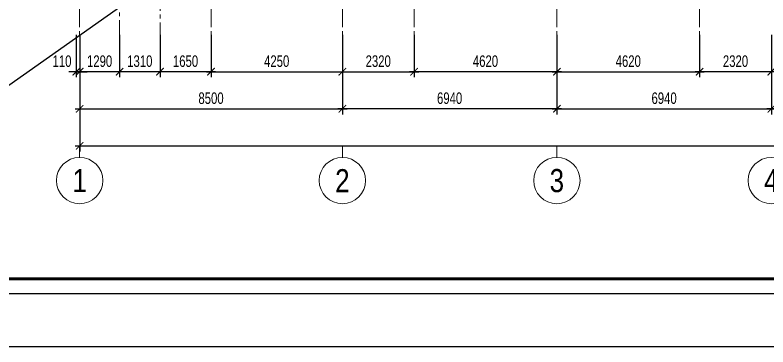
# Model space of a CAD drawing. Header units: millimetres. Extents: x 0 to 132533, y 0 to 93608.
# Drawn here: x 12216 to 36577, y 0 to 10754 of the extents above; entities that cross this region are included whole.
import ezdxf
from ezdxf.enums import TextEntityAlignment as Align

# ---------------------------------------------------------------- set-up
doc = ezdxf.new("R2010")
doc.units = ezdxf.units.MM
doc.header["$LTSCALE"] = 1000
doc.header["$MEASUREMENT"] = 0
doc.linetypes.add('CENTER2', pattern=[1.125, 0.75, -0.125, 0.125, -0.125])
doc.layers.add('CDC-KHUNGTEN', color=7, linetype='Continuous')
doc.layers.add('CDC.01.AXIS', color=160, linetype='CENTER2', lineweight=13)
doc.layers.add('CDC.02.DIM', color=1, linetype='Continuous', lineweight=18)
doc.layers.add('KCS_Plotter', color=11, linetype='Continuous', plot=False)
doc.styles.add('KCS_BIGTEXT', font='arial.ttf', dxfattribs={"width": 0.75})
doc.styles.add('KCS_SMTEXT', font='arial.ttf', dxfattribs={"width": 0.7})
doc.dimstyles.new('KCS_DIM150', dxfattribs={"dimscale": 150, "dimtxt": 2.5, "dimasz": 1.6, "dimexe": 1.2, "dimexo": 0, "dimgap": 1, "dimtad": 1, "dimdec": 0, "dimzin": 0, "dimdsep": 46, "dimtxsty": 'KCS_SMTEXT', "dimblk": 'ARCHTICK', "dimcen": 0, "dimdle": 1, "dimclrd": 1, "dimclre": 1, "dimclrt": 2, "dimadec": 0, "dimazin": 0, "dimtfac": 1, "dimtdec": 0, "dimtix": 1, "dimtmove": 2, "dimatfit": 3, "dimfxl": 1, "dimtolj": 1, "dimtzin": 0, "dimarcsym": 0})

# ---------------------------------------------------------------- blocks, each defined once
blk = doc.blocks.new('_ArchTick')
at = {"color": 0, "linetype": 'ByBlock', "const_width": 0.15}
blk.add_lwpolyline([(-0.5, -0.5), (0.5, 0.5)], dxfattribs=at)
blk = doc.blocks.new('*D38')
at = {"layer": 'CDC.02.DIM', "color": 1, "lineweight": -2, "transparency": 16777216}
for p, q in [((14307, 10117), (14307, 6337)), ((92667, 10117), (92667, 6337)), ((14157, 6517), (92817, 6517))]:
    blk.add_line(p, q, dxfattribs=at)
at = {"layer": 'Defpoints', "color": 0, "transparency": 16777216}
for p in [(14307, 10117), (92667, 10117), (92667, 6517)]:
    blk.add_point(p, dxfattribs=at)
at = {"layer": 'CDC.02.DIM', "color": 1, "lineweight": -2, "transparency": 16777216, "xscale": 240, "yscale": 240, "zscale": 240, "rotation": 180}
blk.add_blockref('_ArchTick', (14307, 6517), dxfattribs=at)
at = {"layer": 'CDC.02.DIM', "color": 1, "lineweight": -2, "transparency": 16777216, "xscale": 240, "yscale": 240, "zscale": 240}
blk.add_blockref('_ArchTick', (92667, 6517), dxfattribs=at)
at = {"layer": 'CDC.02.DIM', "color": 2, "transparency": 16777216, "insert": (53487, 6858), "char_height": 375, "attachment_point": 5, "style": 'KCS_SMTEXT'}
blk.add_mtext('\\A1;78360', dxfattribs=at)
blk = doc.blocks.new('*D39')
at = {"layer": 'CDC.02.DIM', "color": 1, "lineweight": -2, "transparency": 16777216}
for p, q in [((14307, 10117), (14307, 8737)), ((15597, 10117), (15597, 8737)), ((15747, 8917), (14157, 8917))]:
    blk.add_line(p, q, dxfattribs=at)
at = {"layer": 'Defpoints', "color": 0, "transparency": 16777216}
for p in [(14307, 10117), (15597, 10117), (14307, 8917)]:
    blk.add_point(p, dxfattribs=at)
at = {"layer": 'CDC.02.DIM', "color": 1, "lineweight": -2, "transparency": 16777216, "xscale": 240, "yscale": 240, "zscale": 240, "rotation": 180}
blk.add_blockref('_ArchTick', (14307, 8917), dxfattribs=at)
at = {"layer": 'CDC.02.DIM', "color": 1, "lineweight": -2, "transparency": 16777216, "xscale": 240, "yscale": 240, "zscale": 240}
blk.add_blockref('_ArchTick', (15597, 8917), dxfattribs=at)
at = {"layer": 'CDC.02.DIM', "color": 2, "transparency": 16777216, "insert": (14952, 9258), "char_height": 375, "attachment_point": 5, "style": 'KCS_SMTEXT'}
blk.add_mtext('\\A1;1290', dxfattribs=at)
blk = doc.blocks.new('*D40')
at = {"layer": 'CDC.02.DIM', "color": 1, "lineweight": -2, "transparency": 16777216}
for p, q in [((18557, 10117), (18557, 8737)), ((22807, 10117), (22807, 8737)), ((18407, 8917), (22957, 8917))]:
    blk.add_line(p, q, dxfattribs=at)
at = {"layer": 'Defpoints', "color": 0, "transparency": 16777216}
for p in [(18557, 10117), (22807, 10117), (22807, 8917)]:
    blk.add_point(p, dxfattribs=at)
at = {"layer": 'CDC.02.DIM', "color": 1, "lineweight": -2, "transparency": 16777216, "xscale": 240, "yscale": 240, "zscale": 240, "rotation": 180}
blk.add_blockref('_ArchTick', (18557, 8917), dxfattribs=at)
at = {"layer": 'CDC.02.DIM', "color": 1, "lineweight": -2, "transparency": 16777216, "xscale": 240, "yscale": 240, "zscale": 240}
blk.add_blockref('_ArchTick', (22807, 8917), dxfattribs=at)
at = {"layer": 'CDC.02.DIM', "color": 2, "transparency": 16777216, "insert": (20682, 9258), "char_height": 375, "attachment_point": 5, "style": 'KCS_SMTEXT'}
blk.add_mtext('\\A1;4250', dxfattribs=at)
blk = doc.blocks.new('*D41')
at = {"layer": 'CDC.02.DIM', "color": 1, "lineweight": -2, "transparency": 16777216}
for p, q in [((22807, 10117), (22807, 8737)), ((25127, 10117), (25127, 8737)), ((22657, 8917), (25277, 8917))]:
    blk.add_line(p, q, dxfattribs=at)
at = {"layer": 'Defpoints', "color": 0, "transparency": 16777216}
for p in [(22807, 10117), (25127, 10117), (25127, 8917)]:
    blk.add_point(p, dxfattribs=at)
at = {"layer": 'CDC.02.DIM', "color": 1, "lineweight": -2, "transparency": 16777216, "xscale": 240, "yscale": 240, "zscale": 240, "rotation": 180}
blk.add_blockref('_ArchTick', (22807, 8917), dxfattribs=at)
at = {"layer": 'CDC.02.DIM', "color": 1, "lineweight": -2, "transparency": 16777216, "xscale": 240, "yscale": 240, "zscale": 240}
blk.add_blockref('_ArchTick', (25127, 8917), dxfattribs=at)
at = {"layer": 'CDC.02.DIM', "color": 2, "transparency": 16777216, "insert": (23967, 9258), "char_height": 375, "attachment_point": 5, "style": 'KCS_SMTEXT'}
blk.add_mtext('\\A1;2320', dxfattribs=at)
blk = doc.blocks.new('*D42')
at = {"layer": 'CDC.02.DIM', "color": 1, "lineweight": -2, "transparency": 16777216}
for p, q in [((34367, 10117), (34367, 8737)), ((36687, 10117), (36687, 8737)), ((36837, 8917), (34217, 8917))]:
    blk.add_line(p, q, dxfattribs=at)
at = {"layer": 'Defpoints', "color": 0, "transparency": 16777216}
for p in [(34367, 10117), (36687, 10117), (34367, 8917)]:
    blk.add_point(p, dxfattribs=at)
at = {"layer": 'CDC.02.DIM', "color": 1, "lineweight": -2, "transparency": 16777216, "xscale": 240, "yscale": 240, "zscale": 240, "rotation": 180}
blk.add_blockref('_ArchTick', (34367, 8917), dxfattribs=at)
at = {"layer": 'CDC.02.DIM', "color": 1, "lineweight": -2, "transparency": 16777216, "xscale": 240, "yscale": 240, "zscale": 240}
blk.add_blockref('_ArchTick', (36687, 8917), dxfattribs=at)
at = {"layer": 'CDC.02.DIM', "color": 2, "transparency": 16777216, "insert": (35527, 9258), "char_height": 375, "attachment_point": 5, "style": 'KCS_SMTEXT'}
blk.add_mtext('\\A1;2320', dxfattribs=at)
blk = doc.blocks.new('*D44')
at = {"layer": 'CDC.02.DIM', "color": 1, "lineweight": -2, "transparency": 16777216}
for p, q in [((36687, 10117), (36687, 8737)), ((40937, 10117), (40937, 8737)), ((41087, 8917), (36537, 8917))]:
    blk.add_line(p, q, dxfattribs=at)
at = {"layer": 'Defpoints', "color": 0, "transparency": 16777216}
for p in [(36687, 10117), (40937, 10117), (36687, 8917)]:
    blk.add_point(p, dxfattribs=at)
at = {"layer": 'CDC.02.DIM', "color": 1, "lineweight": -2, "transparency": 16777216, "xscale": 240, "yscale": 240, "zscale": 240, "rotation": 180}
blk.add_blockref('_ArchTick', (36687, 8917), dxfattribs=at)
at = {"layer": 'CDC.02.DIM', "color": 1, "lineweight": -2, "transparency": 16777216, "xscale": 240, "yscale": 240, "zscale": 240}
blk.add_blockref('_ArchTick', (40937, 8917), dxfattribs=at)
at = {"layer": 'CDC.02.DIM', "color": 2, "transparency": 16777216, "insert": (38812, 9258), "char_height": 375, "attachment_point": 5, "style": 'KCS_SMTEXT'}
blk.add_mtext('\\A1;4250', dxfattribs=at)
blk = doc.blocks.new('*D45')
at = {"layer": 'CDC.02.DIM', "color": 1, "lineweight": -2, "transparency": 16777216}
for p, q in [((22807, 10117), (22807, 7537)), ((29747, 10117), (29747, 7537)), ((29897, 7717), (22657, 7717))]:
    blk.add_line(p, q, dxfattribs=at)
at = {"layer": 'Defpoints', "color": 0, "transparency": 16777216}
for p in [(22807, 10117), (29747, 10117), (22807, 7717)]:
    blk.add_point(p, dxfattribs=at)
at = {"layer": 'CDC.02.DIM', "color": 1, "lineweight": -2, "transparency": 16777216, "xscale": 240, "yscale": 240, "zscale": 240, "rotation": 180}
blk.add_blockref('_ArchTick', (22807, 7717), dxfattribs=at)
at = {"layer": 'CDC.02.DIM', "color": 1, "lineweight": -2, "transparency": 16777216, "xscale": 240, "yscale": 240, "zscale": 240}
blk.add_blockref('_ArchTick', (29747, 7717), dxfattribs=at)
at = {"layer": 'CDC.02.DIM', "color": 2, "transparency": 16777216, "insert": (26277, 8058), "char_height": 375, "attachment_point": 5, "style": 'KCS_SMTEXT'}
blk.add_mtext('\\A1;6940', dxfattribs=at)
blk = doc.blocks.new('*D46')
at = {"layer": 'CDC.02.DIM', "color": 1, "lineweight": -2, "transparency": 16777216}
for p, q in [((29747, 10117), (29747, 7537)), ((36687, 10117), (36687, 7537)), ((29597, 7717), (36837, 7717))]:
    blk.add_line(p, q, dxfattribs=at)
at = {"layer": 'Defpoints', "color": 0, "transparency": 16777216}
for p in [(29747, 10117), (36687, 10117), (36687, 7717)]:
    blk.add_point(p, dxfattribs=at)
at = {"layer": 'CDC.02.DIM', "color": 1, "lineweight": -2, "transparency": 16777216, "xscale": 240, "yscale": 240, "zscale": 240, "rotation": 180}
blk.add_blockref('_ArchTick', (29747, 7717), dxfattribs=at)
at = {"layer": 'CDC.02.DIM', "color": 1, "lineweight": -2, "transparency": 16777216, "xscale": 240, "yscale": 240, "zscale": 240}
blk.add_blockref('_ArchTick', (36687, 7717), dxfattribs=at)
at = {"layer": 'CDC.02.DIM', "color": 2, "transparency": 16777216, "insert": (33217, 8058), "char_height": 375, "attachment_point": 5, "style": 'KCS_SMTEXT'}
blk.add_mtext('\\A1;6940', dxfattribs=at)
blk = doc.blocks.new('*D47')
at = {"layer": 'CDC.02.DIM', "color": 1, "lineweight": -2, "transparency": 16777216}
for p, q in [((36687, 10117), (36687, 7537)), ((45187, 10117), (45187, 7537)), ((45337, 7717), (36537, 7717))]:
    blk.add_line(p, q, dxfattribs=at)
at = {"layer": 'Defpoints', "color": 0, "transparency": 16777216}
for p in [(36687, 10117), (45187, 10117), (36687, 7717)]:
    blk.add_point(p, dxfattribs=at)
at = {"layer": 'CDC.02.DIM', "color": 1, "lineweight": -2, "transparency": 16777216, "xscale": 240, "yscale": 240, "zscale": 240, "rotation": 180}
blk.add_blockref('_ArchTick', (36687, 7717), dxfattribs=at)
at = {"layer": 'CDC.02.DIM', "color": 1, "lineweight": -2, "transparency": 16777216, "xscale": 240, "yscale": 240, "zscale": 240}
blk.add_blockref('_ArchTick', (45187, 7717), dxfattribs=at)
at = {"layer": 'CDC.02.DIM', "color": 2, "transparency": 16777216, "insert": (40937, 8058), "char_height": 375, "attachment_point": 5, "style": 'KCS_SMTEXT'}
blk.add_mtext('\\A1;8500', dxfattribs=at)
blk = doc.blocks.new('*D48')
at = {"layer": 'CDC.02.DIM', "color": 1, "lineweight": -2, "transparency": 16777216}
for p, q in [((14307, 10117), (14307, 7537)), ((22807, 10117), (22807, 7537)), ((14157, 7717), (22957, 7717))]:
    blk.add_line(p, q, dxfattribs=at)
at = {"layer": 'Defpoints', "color": 0, "transparency": 16777216}
for p in [(14307, 10117), (22807, 10117), (22807, 7717)]:
    blk.add_point(p, dxfattribs=at)
at = {"layer": 'CDC.02.DIM', "color": 1, "lineweight": -2, "transparency": 16777216, "xscale": 240, "yscale": 240, "zscale": 240, "rotation": 180}
blk.add_blockref('_ArchTick', (14307, 7717), dxfattribs=at)
at = {"layer": 'CDC.02.DIM', "color": 1, "lineweight": -2, "transparency": 16777216, "xscale": 240, "yscale": 240, "zscale": 240}
blk.add_blockref('_ArchTick', (22807, 7717), dxfattribs=at)
at = {"layer": 'CDC.02.DIM', "color": 2, "transparency": 16777216, "insert": (18557, 8058), "char_height": 375, "attachment_point": 5, "style": 'KCS_SMTEXT'}
blk.add_mtext('\\A1;8500', dxfattribs=at)
blk = doc.blocks.new('*D49')
at = {"layer": 'CDC.02.DIM', "color": 1, "lineweight": -2, "transparency": 16777216}
for p, q in [((25127, 10117), (25127, 8737)), ((29747, 10117), (29747, 8737)), ((29897, 8917), (24977, 8917))]:
    blk.add_line(p, q, dxfattribs=at)
at = {"layer": 'Defpoints', "color": 0, "transparency": 16777216}
for p in [(25127, 10117), (29747, 10117), (25127, 8917)]:
    blk.add_point(p, dxfattribs=at)
at = {"layer": 'CDC.02.DIM', "color": 1, "lineweight": -2, "transparency": 16777216, "xscale": 240, "yscale": 240, "zscale": 240, "rotation": 180}
blk.add_blockref('_ArchTick', (25127, 8917), dxfattribs=at)
at = {"layer": 'CDC.02.DIM', "color": 1, "lineweight": -2, "transparency": 16777216, "xscale": 240, "yscale": 240, "zscale": 240}
blk.add_blockref('_ArchTick', (29747, 8917), dxfattribs=at)
at = {"layer": 'CDC.02.DIM', "color": 2, "transparency": 16777216, "insert": (27437, 9258), "char_height": 375, "attachment_point": 5, "style": 'KCS_SMTEXT'}
blk.add_mtext('\\A1;4620', dxfattribs=at)
blk = doc.blocks.new('*D50')
at = {"layer": 'CDC.02.DIM', "color": 1, "lineweight": -2, "transparency": 16777216}
for p, q in [((29747, 10117), (29747, 8737)), ((34367, 10117), (34367, 8737)), ((29597, 8917), (34517, 8917))]:
    blk.add_line(p, q, dxfattribs=at)
at = {"layer": 'Defpoints', "color": 0, "transparency": 16777216}
for p in [(29747, 10117), (34367, 10117), (34367, 8917)]:
    blk.add_point(p, dxfattribs=at)
at = {"layer": 'CDC.02.DIM', "color": 1, "lineweight": -2, "transparency": 16777216, "xscale": 240, "yscale": 240, "zscale": 240, "rotation": 180}
blk.add_blockref('_ArchTick', (29747, 8917), dxfattribs=at)
at = {"layer": 'CDC.02.DIM', "color": 1, "lineweight": -2, "transparency": 16777216, "xscale": 240, "yscale": 240, "zscale": 240}
blk.add_blockref('_ArchTick', (34367, 8917), dxfattribs=at)
at = {"layer": 'CDC.02.DIM', "color": 2, "transparency": 16777216, "insert": (32057, 9258), "char_height": 375, "attachment_point": 5, "style": 'KCS_SMTEXT'}
blk.add_mtext('\\A1;4620', dxfattribs=at)
blk = doc.blocks.new('*D74')
at = {"layer": 'CDC.02.DIM', "color": 1, "lineweight": -2, "transparency": 16777216}
for p, q in [((15597, 10117), (15597, 8737)), ((16907, 10117), (16907, 8737)), ((17057, 8917), (15447, 8917))]:
    blk.add_line(p, q, dxfattribs=at)
at = {"layer": 'Defpoints', "color": 0, "transparency": 16777216}
for p in [(15597, 10117), (16907, 10117), (15597, 8917)]:
    blk.add_point(p, dxfattribs=at)
at = {"layer": 'CDC.02.DIM', "color": 1, "lineweight": -2, "transparency": 16777216, "xscale": 240, "yscale": 240, "zscale": 240, "rotation": 180}
blk.add_blockref('_ArchTick', (15597, 8917), dxfattribs=at)
at = {"layer": 'CDC.02.DIM', "color": 1, "lineweight": -2, "transparency": 16777216, "xscale": 240, "yscale": 240, "zscale": 240}
blk.add_blockref('_ArchTick', (16907, 8917), dxfattribs=at)
at = {"layer": 'CDC.02.DIM', "color": 2, "transparency": 16777216, "insert": (16252, 9258), "char_height": 375, "attachment_point": 5, "style": 'KCS_SMTEXT'}
blk.add_mtext('\\A1;1310', dxfattribs=at)
blk = doc.blocks.new('*D75')
at = {"layer": 'CDC.02.DIM', "color": 1, "lineweight": -2, "transparency": 16777216}
for p, q in [((16907, 10117), (16907, 8737)), ((18557, 10117), (18557, 8737)), ((18707, 8917), (16757, 8917))]:
    blk.add_line(p, q, dxfattribs=at)
at = {"layer": 'Defpoints', "color": 0, "transparency": 16777216}
for p in [(16907, 10117), (18557, 10117), (16907, 8917)]:
    blk.add_point(p, dxfattribs=at)
at = {"layer": 'CDC.02.DIM', "color": 1, "lineweight": -2, "transparency": 16777216, "xscale": 240, "yscale": 240, "zscale": 240, "rotation": 180}
blk.add_blockref('_ArchTick', (16907, 8917), dxfattribs=at)
at = {"layer": 'CDC.02.DIM', "color": 1, "lineweight": -2, "transparency": 16777216, "xscale": 240, "yscale": 240, "zscale": 240}
blk.add_blockref('_ArchTick', (18557, 8917), dxfattribs=at)
at = {"layer": 'CDC.02.DIM', "color": 2, "transparency": 16777216, "insert": (17732, 9258), "char_height": 375, "attachment_point": 5, "style": 'KCS_SMTEXT'}
blk.add_mtext('\\A1;1650', dxfattribs=at)
blk = doc.blocks.new('*D77')
at = {"layer": 'CDC.02.DIM', "color": 1, "lineweight": -2, "transparency": 16777216}
for p, q in [((14197, 10117), (14197, 8737)), ((14307, 10117), (14307, 8737)), ((14197, 8917), (13957, 8917)), ((14197, 8917), (14307, 8917)), ((14307, 8917), (14547, 8917))]:
    blk.add_line(p, q, dxfattribs=at)
at = {"layer": 'Defpoints', "color": 0, "transparency": 16777216}
for p in [(14197, 10117), (14307, 10117), (14307, 8917)]:
    blk.add_point(p, dxfattribs=at)
at = {"layer": 'CDC.02.DIM', "color": 1, "lineweight": -2, "transparency": 16777216, "xscale": 240, "yscale": 240, "zscale": 240}
blk.add_blockref('_ArchTick', (14197, 8917), dxfattribs=at)
at = {"layer": 'CDC.02.DIM', "color": 1, "lineweight": -2, "transparency": 16777216, "xscale": 240, "yscale": 240, "zscale": 240, "rotation": 180}
blk.add_blockref('_ArchTick', (14307, 8917), dxfattribs=at)
at = {"layer": 'CDC.02.DIM', "color": 2, "transparency": 16777216, "insert": (13735, 9258), "char_height": 375, "attachment_point": 5, "style": 'KCS_SMTEXT'}
blk.add_mtext('\\A1;110', dxfattribs=at)
blk = doc.blocks.new('Khung tên chuẩn')
at = {"layer": 'CDC-KHUNGTEN', "color": 8}
blk.add_lwpolyline([(75096, 1100), (83000, 1100), (83000, 58300), (3000, 58300), (3000, 1100), (75096, 1100)], dxfattribs=at)
at = {"layer": 'CDC-KHUNGTEN', "color": 255, "lineweight": 60}
blk.add_lwpolyline([(74900, 1400), (74900, 58000), (3300, 58000), (3300, 1400), (74900, 1400)], close=True, dxfattribs=at)
at = {"layer": 'Defpoints', "color": 1, "ltscale": 0.2}
blk.add_lwpolyline([(0, 0), (0, 59400), (84100, 59400), (84100, 0), (0, 0)], close=True, dxfattribs=at)

msp = doc.modelspace()

# ---------------------------------------------------------------- linework, layer by layer
at = {"layer": 'CDC.01.AXIS'}
for p, q in [((14306.5, 85356.5), (14306.5, 10116.5)), ((18556.5, 85356.5), (18556.5, 10116.5)), ((22806.5, 85356.5), (22806.5, 10116.5)), ((25126.5, 85356.5), (25126.5, 10116.5)), ((29746.5, 85356.5), (29746.5, 10116.5)), ((34366.5, 85356.5), (34366.5, 10116.5)), ((16906.5, 24016.5), (16906.5, 10116.5)), ((15596.5, 16216.5), (15596.5, 10116.5))]:
    msp.add_line(p, q, dxfattribs=at)
at = {"layer": 'CDC.02.DIM'}
for p, q in [((14306.5, 6141.5), (14306.5, 6516.5)), ((22806.5, 6141.5), (22806.5, 6516.5)), ((29746.5, 6141.5), (29746.5, 6516.5))]:
    msp.add_line(p, q, dxfattribs=at)
for centre in [(14306.5, 5391.5), (22806.5, 5391.5), (29746.5, 5391.5), (36686.5, 5391.5)]:
    msp.add_circle(centre, 750, dxfattribs=at)
at = {"layer": 'KCS_Plotter'}
msp.add_line((0, 0), (132533.2, 93608.5), dxfattribs=at)

# ---------------------------------------------------------------- block references
at = {"xscale": 1.575899999996182, "yscale": 1.575899999996182, "zscale": 1.575899999996182}
msp.add_blockref('Khung tên chuẩn', (0, 0), dxfattribs=at)

# ---------------------------------------------------------------- texts
at = {"layer": 'CDC.02.DIM', "color": 4, "style": 'KCS_BIGTEXT', "width": 0.8}
for s, p in [('1', (14306.5, 5391.5)), ('2', (22806.5, 5391.5)), ('3', (29746.5, 5391.5)), ('4', (36686.5, 5391.5))]:
    msp.add_text(s, height=750, dxfattribs=at).set_placement(p, align=Align.MIDDLE)

# ---------------------------------------------------------------- dimensions: what is measured, and where the dimension line sits
at = {"layer": 'CDC.02.DIM'}
dim = msp.add_linear_dim(base=(14306.5, 8916.5), p1=(14196.5, 10116.5), p2=(14306.5, 10116.5), dimstyle='KCS_DIM150', dxfattribs=at)
dim.commit()
dim.dimension.update_dxf_attribs({"geometry": '*D77', "text_midpoint": (13734.9, 9258), "dimtype": 160})
for base, p1, p2, picture, middle in [((92666.5, 6516.5), (14306.5, 10116.5), (92666.5, 10116.5), '*D38', (53486.5, 6858.1)), ((22806.5, 7716.5), (14306.5, 10116.5), (22806.5, 10116.5), '*D48', (18556.5, 8058)), ((22806.5, 8916.5), (18556.5, 10116.5), (22806.5, 10116.5), '*D40', (20681.5, 9258)), ((25126.5, 8916.5), (22806.5, 10116.5), (25126.5, 10116.5), '*D41', (23966.5, 9258.1)), ((36686.5, 7716.5), (29746.5, 10116.5), (36686.5, 10116.5), '*D46', (33216.5, 8058)), ((34366.5, 8916.5), (29746.5, 10116.5), (34366.5, 10116.5), '*D50', (32056.5, 9258))]:
    dim = msp.add_linear_dim(base=base, p1=p1, p2=p2, dimstyle='KCS_DIM150', dxfattribs=at)
    dim.commit()
    dim.dimension.update_dxf_attribs({"geometry": picture, "text_midpoint": middle})
for base, p1, p2, picture, middle in [((14306.5, 8916.5), (15596.5, 10116.5), (14306.5, 10116.5), '*D39', (14951.5, 9258)), ((15596.5, 8916.5), (16906.5, 10116.5), (15596.5, 10116.5), '*D74', (16251.5, 9258.1)), ((16906.5, 8916.5), (18556.5, 10116.5), (16906.5, 10116.5), '*D75', (17731.5, 9258)), ((22806.5, 7716.5), (29746.5, 10116.5), (22806.5, 10116.5), '*D45', (26276.5, 8058)), ((25126.5, 8916.5), (29746.5, 10116.5), (25126.5, 10116.5), '*D49', (27436.5, 9258)), ((34366.5, 8916.5), (36686.5, 10116.5), (34366.5, 10116.5), '*D42', (35526.5, 9258.1)), ((36686.5, 8916.5), (40936.5, 10116.5), (36686.5, 10116.5), '*D44', (38811.5, 9258)), ((36686.5, 7716.5), (45186.5, 10116.5), (36686.5, 10116.5), '*D47', (40936.5, 8058))]:
    dim = msp.add_linear_dim(base=base, p1=p1, p2=p2, angle=180, dimstyle='KCS_DIM150', dxfattribs=at)
    dim.commit()
    dim.dimension.update_dxf_attribs({"geometry": picture, "text_midpoint": middle})

doc.saveas('drawing.dxf')
